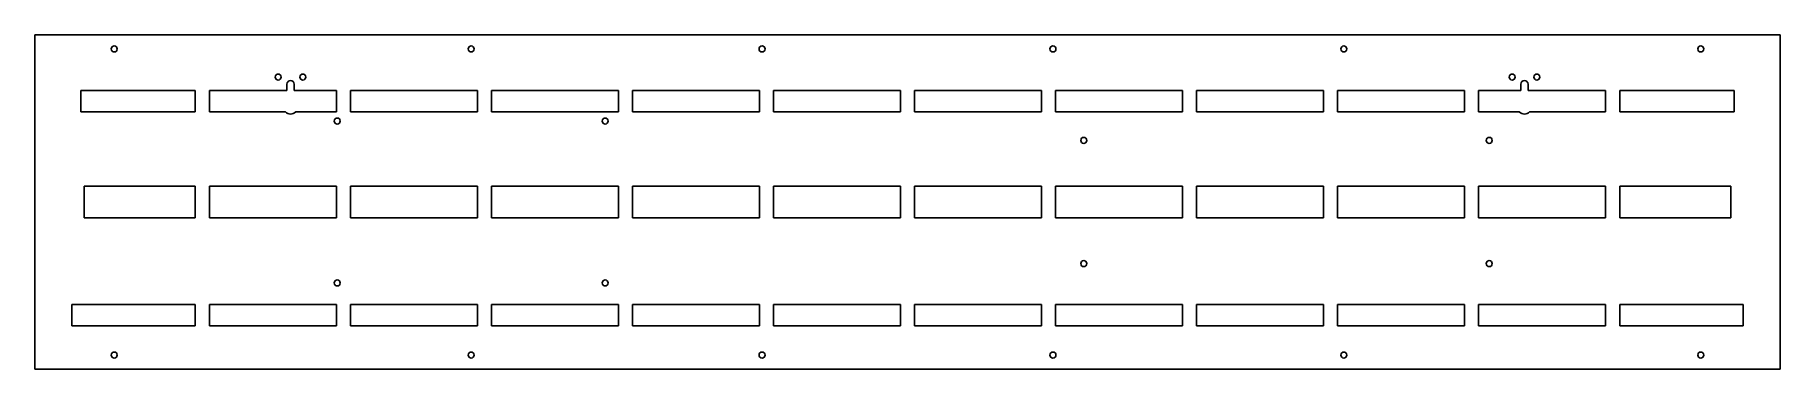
# Model space of a CAD drawing. Header units: millimetres. Extents: x 0 to 990, y 0 to 190.
import ezdxf

# ---------------------------------------------------------------- set-up
doc = ezdxf.new("R2010")
doc.units = ezdxf.units.MM
doc.layers.add('CUT', color=1, linetype='Continuous')

msp = doc.modelspace()

# ---------------------------------------------------------------- linework, layer by layer
at = {"layer": 'CUT'}
for p, q in [((0, 0), (0, 190)), ((990, 190), (0, 190)), ((990, 0), (990, 190)), ((143, 162), (143, 158.34)), ((147, 162), (147, 158.34)), ((843, 162), (843, 158.34)), ((847, 162), (847, 158.34)), ((26.02, 158.34), (91, 158.34)), ((26.02, 158.34), (26.02, 146.27)), ((91, 146.27), (91, 158.34)), ((99, 158.34), (143, 158.34)), ((99, 146.27), (99, 158.34)), ((147, 158.34), (171, 158.34)), ((171, 146.27), (171, 158.34)), ((179, 158.34), (251, 158.34)), ((179, 146.27), (179, 158.34)), ((251, 146.27), (251, 158.34)), ((259, 158.34), (331, 158.34)), ((259, 146.27), (259, 158.34)), ((331, 146.27), (331, 158.34)), ((339, 158.34), (411, 158.34)), ((339, 146.27), (339, 158.34)), ((411, 146.27), (411, 158.34)), ((419, 158.34), (491, 158.34)), ((419, 146.27), (419, 158.34)), ((491, 146.27), (491, 158.34)), ((499, 158.34), (571, 158.34)), ((499, 146.27), (499, 158.34)), ((571, 146.27), (571, 158.34)), ((579, 158.34), (651, 158.34)), ((579, 146.27), (579, 158.34)), ((651, 146.27), (651, 158.34)), ((659, 158.34), (731, 158.34)), ((659, 146.27), (659, 158.34)), ((731, 146.27), (731, 158.34)), ((739, 158.34), (811, 158.34)), ((739, 146.27), (739, 158.34)), ((811, 146.27), (811, 158.34)), ((819, 158.34), (843, 158.34)), ((819, 146.27), (819, 158.34)), ((847, 158.34), (891, 158.34)), ((891, 146.27), (891, 158.34)), ((899, 158.34), (963.98, 158.34)), ((899, 146.27), (899, 158.34)), ((963.98, 158.34), (963.98, 146.27)), ((26.02, 146.27), (91, 146.27)), ((99, 146.27), (142.08, 146.27)), ((147.92, 146.27), (171, 146.27)), ((179, 146.27), (251, 146.27)), ((259, 146.27), (331, 146.27)), ((339, 146.27), (411, 146.27)), ((419, 146.27), (491, 146.27)), ((499, 146.27), (571, 146.27)), ((579, 146.27), (651, 146.27)), ((659, 146.27), (731, 146.27)), ((739, 146.27), (811, 146.27)), ((819, 146.27), (842.08, 146.27)), ((847.92, 146.27), (891, 146.27)), ((899, 146.27), (963.98, 146.27)), ((28.03, 104.05), (91, 104.05)), ((28.03, 104.05), (28.03, 85.95)), ((91, 85.95), (91, 104.05)), ((99, 104.05), (171, 104.05)), ((99, 85.95), (99, 104.05)), ((171, 85.95), (171, 104.05)), ((179, 104.05), (251, 104.05)), ((179, 85.95), (179, 104.05)), ((251, 85.95), (251, 104.05)), ((259, 104.05), (331, 104.05)), ((259, 85.95), (259, 104.05)), ((331, 85.95), (331, 104.05)), ((339, 104.05), (411, 104.05)), ((339, 85.95), (339, 104.05)), ((411, 85.95), (411, 104.05)), ((419, 104.05), (491, 104.05)), ((419, 85.95), (419, 104.05)), ((491, 85.95), (491, 104.05)), ((499, 104.05), (571, 104.05)), ((499, 85.95), (499, 104.05)), ((571, 85.95), (571, 104.05)), ((579, 104.05), (651, 104.05)), ((579, 85.95), (579, 104.05)), ((651, 85.95), (651, 104.05)), ((659, 104.05), (731, 104.05)), ((659, 85.95), (659, 104.05)), ((731, 85.95), (731, 104.05)), ((739, 104.05), (811, 104.05)), ((739, 85.95), (739, 104.05)), ((811, 85.95), (811, 104.05)), ((819, 104.05), (891, 104.05)), ((819, 85.95), (819, 104.05)), ((891, 85.95), (891, 104.05)), ((899, 104.05), (961.97, 104.05)), ((899, 85.95), (899, 104.05)), ((961.97, 104.05), (961.97, 85.95)), ((28.03, 85.95), (91, 85.95)), ((99, 85.95), (171, 85.95)), ((179, 85.95), (251, 85.95)), ((259, 85.95), (331, 85.95)), ((339, 85.95), (411, 85.95)), ((419, 85.95), (491, 85.95)), ((499, 85.95), (571, 85.95)), ((579, 85.95), (651, 85.95)), ((659, 85.95), (731, 85.95)), ((739, 85.95), (811, 85.95)), ((819, 85.95), (891, 85.95)), ((899, 85.95), (961.97, 85.95)), ((20.99, 36.69), (91, 36.69)), ((20.99, 36.69), (20.99, 24.63)), ((91, 24.63), (91, 36.69)), ((99, 36.69), (171, 36.69)), ((99, 24.63), (99, 36.69)), ((171, 24.63), (171, 36.69)), ((179, 36.69), (251, 36.69)), ((179, 24.63), (179, 36.69)), ((251, 24.63), (251, 36.69)), ((259, 36.69), (331, 36.69)), ((259, 24.63), (259, 36.69)), ((331, 24.63), (331, 36.69)), ((339, 36.69), (411, 36.69)), ((339, 24.63), (339, 36.69)), ((411, 24.63), (411, 36.69)), ((419, 36.69), (491, 36.69)), ((419, 24.63), (419, 36.69)), ((491, 24.63), (491, 36.69)), ((499, 36.69), (571, 36.69)), ((499, 24.63), (499, 36.69)), ((571, 24.63), (571, 36.69)), ((579, 36.69), (651, 36.69)), ((579, 24.63), (579, 36.69)), ((651, 24.63), (651, 36.69)), ((659, 36.69), (731, 36.69)), ((659, 24.63), (659, 36.69)), ((731, 24.63), (731, 36.69)), ((739, 36.69), (811, 36.69)), ((739, 24.63), (739, 36.69)), ((811, 24.63), (811, 36.69)), ((819, 36.69), (891, 36.69)), ((819, 24.63), (819, 36.69)), ((891, 24.63), (891, 36.69)), ((899, 36.69), (969.01, 36.69)), ((899, 24.63), (899, 36.69)), ((969.01, 36.69), (969.01, 24.63)), ((20.99, 24.63), (91, 24.63)), ((99, 24.63), (171, 24.63)), ((179, 24.63), (251, 24.63)), ((259, 24.63), (331, 24.63)), ((339, 24.63), (411, 24.63)), ((419, 24.63), (491, 24.63)), ((499, 24.63), (571, 24.63)), ((579, 24.63), (651, 24.63)), ((659, 24.63), (731, 24.63)), ((739, 24.63), (811, 24.63)), ((819, 24.63), (891, 24.63)), ((899, 24.63), (969.01, 24.63)), ((990, 0), (0, 0))]:
    msp.add_line(p, q, dxfattribs=at)
for centre in [(45, 182), (247.5, 182), (412.5, 182), (577.5, 182), (742.5, 182), (945, 182), (138, 166), (152, 166), (838, 166), (852, 166), (171.5, 141), (323.5, 141), (595, 130), (825, 130), (595, 60), (825, 60), (171.5, 49), (323.5, 49), (45, 8), (247.5, 8), (412.5, 8), (577.5, 8), (742.5, 8), (945, 8)]:
    msp.add_circle(centre, 1.7, dxfattribs=at)
for centre, radius, start, end in [((145, 162), 2, 0, 180), ((845, 162), 2, 0, 180), ((145, 149), 4, 223.01434, 316.98566), ((845, 149), 4, 223.01434, 316.98566)]:
    msp.add_arc(centre, radius, start, end, dxfattribs=at)

doc.saveas('drawing.dxf')
